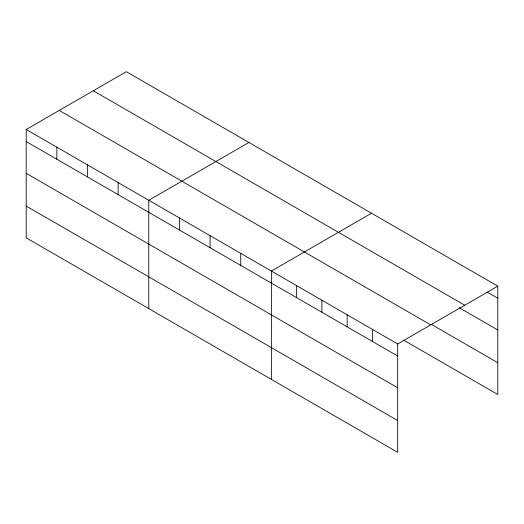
<?xml version="1.0" encoding="UTF-8"?>
<svg xmlns="http://www.w3.org/2000/svg" width="524" height="524" viewBox="0 0 524 524"><rect width="100%" height="100%" fill="white"/><g stroke="black" fill="none" stroke-linecap="round" stroke-linejoin="round"><path stroke-width="0.79" d="M397.67 387.786L397.67 343.96L26.2 129.5L26.2 237.85L397.67 452.31L397.67 387.786L26.2 173.326M403.775 340.22L497.8 394.5L497.8 286.15L126.33 71.69L26.2 129.5M248.92 142.463L148.783 200.273L148.783 308.623M371.503 213.235L271.367 271.046L271.367 379.396M397.67 343.96L497.8 286.15M487.274 292.123L497.8 298.195M93.292 90.763L464.755 305.23M459.207 307.699L497.8 329.976M431.141 324.238L497.8 362.719M59.245 110.42L430.708 324.887M26.2 141.546L397.67 356.012M26.2 206.07L397.67 420.53M372.407 329.38L372.407 341.425M347.15 314.793L347.15 326.845M321.887 300.213L321.887 312.258M296.63 285.626L296.63 297.671M240.726 253.354L240.726 265.399M210.078 235.656L210.078 247.701M179.431 217.964L179.431 230.01M118.136 182.581L118.136 194.627M87.495 164.883L87.495 176.929M56.847 147.192L56.847 159.237"/></g></svg>
